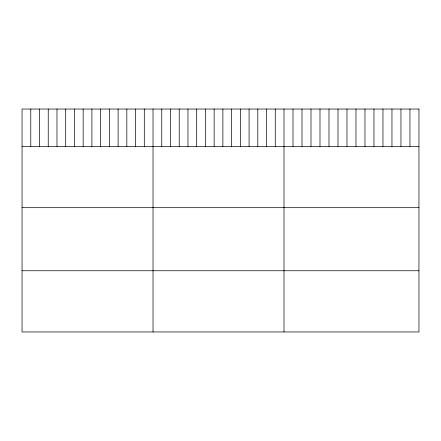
<?xml version="1.0" encoding="UTF-8"?>
<svg xmlns="http://www.w3.org/2000/svg" width="441" height="441" viewBox="0 0 441 441"><rect width="100%" height="100%" fill="white"/><g stroke="black" fill="none" stroke-linecap="round" stroke-linejoin="round"><path stroke-width="0.66" d="M22.05 146.467L418.95 146.467M22.05 207.683L418.95 207.683M22.05 270.752L418.95 270.752M409.954 109.037L409.954 146.467M400.957 109.037L400.957 146.467M391.961 109.037L391.961 146.467M382.964 109.037L382.964 146.467M373.968 109.037L373.968 146.467M364.972 109.037L364.972 146.467M355.975 109.037L355.975 146.467M346.979 109.037L346.979 146.467M337.982 109.037L337.982 146.467M328.986 109.037L328.986 146.467M319.99 109.037L319.99 146.467M310.993 109.037L310.993 146.467M301.997 109.037L301.997 146.467M293 109.037L293 146.467M284.004 109.037L284.004 331.963M275.272 109.037L275.272 146.467M266.54 109.037L266.54 146.467M257.809 109.037L257.809 146.467M249.077 109.037L249.077 146.467M240.345 109.037L240.345 146.467M231.613 109.037L231.613 146.467M222.881 109.037L222.881 146.467M214.15 109.037L214.15 146.467M205.418 109.037L205.418 146.467M196.686 109.037L196.686 146.467M187.954 109.037L187.954 146.467M179.222 109.037L179.222 146.467M170.491 109.037L170.491 146.467M161.759 109.037L161.759 146.467M153.027 109.037L153.027 331.963M144.295 109.037L144.295 146.467M135.563 109.037L135.563 146.467M126.832 109.037L126.832 146.467M118.1 109.037L118.1 146.467M109.368 109.037L109.368 146.467M100.636 109.037L100.636 146.467M91.904 109.037L91.904 146.467M83.173 109.037L83.173 146.467M74.441 109.037L74.441 146.467M65.709 109.037L65.709 146.467M56.977 109.037L56.977 146.467M48.245 109.037L48.245 146.467M39.514 109.037L39.514 146.467M30.782 109.037L30.782 146.467M418.95 109.037L22.05 109.037L22.05 331.963L418.95 331.963L418.95 109.037"/></g></svg>
